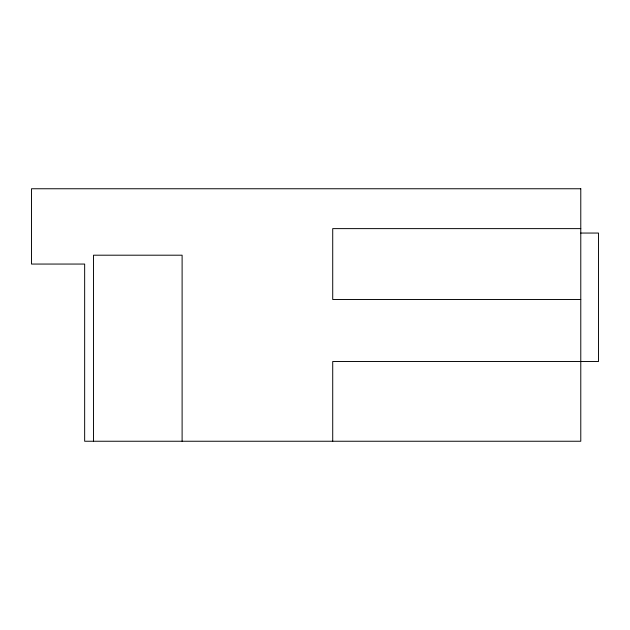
<?xml version="1.0" encoding="UTF-8"?>
<svg xmlns="http://www.w3.org/2000/svg" width="630" height="630" viewBox="0 0 630 630"><rect width="100%" height="100%" fill="white"/><g stroke="black" fill="none" stroke-linecap="round" stroke-linejoin="round"><path stroke-width="0.94" d="M580.781 228.619L332.719 228.619L332.719 299.494L580.781 299.494M580.781 233.053L598.5 233.053L598.5 361.51L332.719 361.51L332.719 441.244M182.109 441.244L182.109 255.197L93.516 255.197L93.516 441.244M580.781 188.756L31.5 188.756L31.5 264.057L84.656 264.057L84.656 441.244L580.781 441.244L580.781 188.756"/></g></svg>
